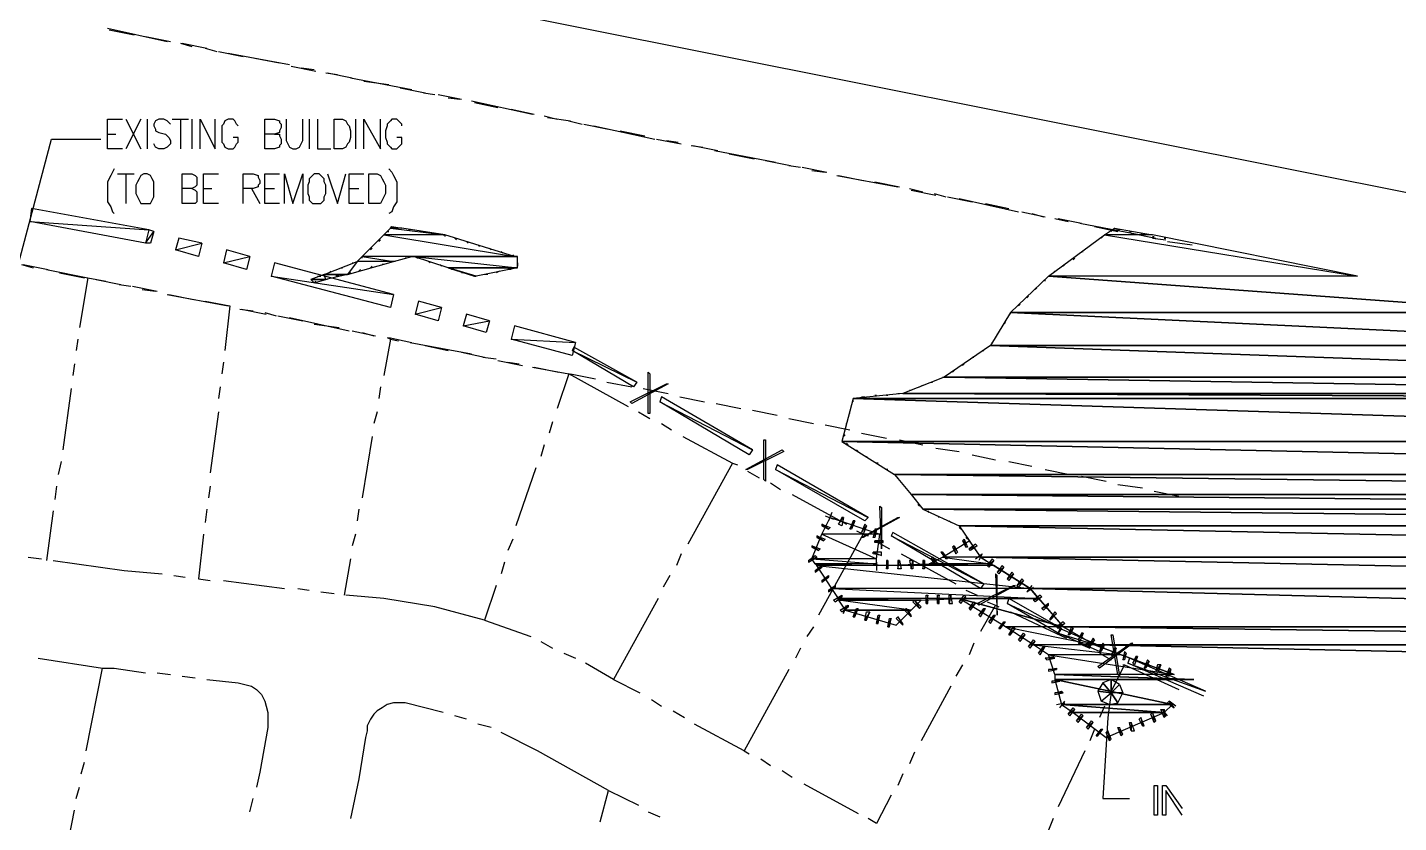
# Model space of a CAD drawing. Header units: metres. Extents: x 0 to 4950, y 0 to 3150.
# Drawn here: x 3149 to 3978, y 1905 to 2386 of the extents above; entities that cross this region are included whole.
import ezdxf

# ---------------------------------------------------------------- set-up
doc = ezdxf.new("R2010")
doc.units = ezdxf.units.M
for name, color, linetype in [('CLEARING_LIMITS', 4, 'Continuous'), ('EXISTING_DETAIL', 8, 'Continuous'), ('SANITARY_CLEAR_ZONE', 6, 'Continuous'), ('SITE_BASE', 7, 'Continuous'), ('WETLAND_EXPANSION', 1, 'Continuous'), ('WETLANDS', 5, 'Continuous')]:
    doc.layers.add(name, color=color, linetype=linetype)

msp = doc.modelspace()

# ---------------------------------------------------------------- linework, layer by layer
at = {"layer": 'CLEARING_LIMITS'}
msp.add_line((3480, 2196), (3478, 2188), dxfattribs=at)
for points in [[(3151, 2277), (3150, 2269), (3222, 2264), (3151, 2277)], [(3150, 2269), (3222, 2264), (3220, 2256), (3150, 2269)], [(3222, 2264), (3220, 2256), (3225, 2263), (3222, 2264)], [(3220, 2256), (3225, 2263), (3223, 2256), (3220, 2256)], [(3240, 2259), (3238, 2252), (3254, 2256), (3240, 2259)], [(3238, 2252), (3254, 2256), (3252, 2248), (3238, 2252)], [(3269, 2252), (3267, 2244), (3283, 2248), (3269, 2252)], [(3267, 2244), (3283, 2248), (3281, 2240), (3267, 2244)], [(3298, 2244), (3296, 2236), (3370, 2225), (3298, 2244)], [(3296, 2236), (3370, 2225), (3368, 2217), (3296, 2236)], [(3385, 2221), (3383, 2213), (3399, 2217), (3385, 2221)], [(3383, 2213), (3399, 2217), (3397, 2209), (3383, 2213)], [(3414, 2213), (3412, 2206), (3428, 2209), (3414, 2213)], [(3412, 2206), (3428, 2209), (3426, 2202), (3412, 2206)], [(3443, 2206), (3441, 2198), (3480, 2196), (3443, 2206)], [(3441, 2198), (3480, 2196), (3478, 2188), (3441, 2198)]]:
    msp.add_lwpolyline(points, dxfattribs=at)
at = {"layer": 'EXISTING_DETAIL'}
for p, q in [((3197, 2386), (3233, 2378)), ((3241, 2377), (3248, 2375)), ((3256, 2374), (3263, 2372)), ((3270, 2371), (3307, 2364)), ((3314, 2362), (3322, 2361)), ((3329, 2359), (3336, 2358)), ((3344, 2356), (3381, 2349)), ((3388, 2347), (3395, 2346)), ((3403, 2344), (3410, 2343)), ((3417, 2342), (3454, 2334)), ((3461, 2333), (3469, 2331)), ((3476, 2330), (3484, 2328)), ((3491, 2327), (3528, 2319)), ((3535, 2318), (3542, 2317)), ((3550, 2315), (3557, 2314)), ((3564, 2312), (3601, 2305)), ((3609, 2303), (3616, 2302)), ((3623, 2300), (3631, 2299)), ((3638, 2297), (3675, 2290)), ((3682, 2289), (3690, 2287)), ((3697, 2286), (3704, 2284)), ((3712, 2283), (3748, 2275)), ((3756, 2274), (3763, 2272)), ((3770, 2271), (3778, 2269)), ((3785, 2268), (3822, 2261)), ((3829, 2259), (3837, 2258)), ((3145, 2243), (3152, 2241)), ((3146, 2243), (3161, 2240)), ((3168, 2238), (3183, 2235)), ((3185, 2235), (3180, 2205)), ((3190, 2234), (3205, 2231)), ((3204, 2231), (3211, 2230)), ((3212, 2230), (3227, 2227)), ((3218, 2228), (3226, 2227)), ((3233, 2225), (3270, 2218)), ((3234, 2225), (3249, 2222)), ((3277, 2216), (3285, 2215)), ((3278, 2216), (3293, 2213)), ((3292, 2214), (3299, 2212)), ((3300, 2212), (3315, 2209)), ((3307, 2211), (3343, 2203)), ((3322, 2207), (3337, 2205)), ((3179, 2198), (3178, 2191)), ((3345, 2203), (3359, 2200)), ((3351, 2202), (3358, 2200)), ((3368, 2198), (3364, 2176)), ((3367, 2199), (3381, 2196)), ((3380, 2196), (3417, 2189)), ((3389, 2194), (3403, 2191)), ((3411, 2190), (3425, 2187)), ((3177, 2183), (3176, 2176)), ((3267, 2184), (3266, 2177)), ((3424, 2187), (3432, 2186)), ((3433, 2185), (3448, 2182)), ((3439, 2184), (3446, 2183)), ((3454, 2181), (3476, 2177)), ((3455, 2181), (3470, 2178)), ((3477, 2177), (3492, 2174)), ((3175, 2168), (3170, 2131)), ((3265, 2169), (3264, 2162)), ((3362, 2169), (3361, 2162)), ((3499, 2172), (3514, 2169)), ((3521, 2168), (3536, 2165)), ((3543, 2163), (3558, 2160)), ((3565, 2159), (3580, 2156)), ((3264, 2154), (3259, 2117)), ((3360, 2154), (3358, 2147)), ((3466, 2148), (3464, 2141)), ((3518, 2154), (3525, 2150)), ((3587, 2155), (3602, 2152)), ((3609, 2150), (3624, 2147)), ((3532, 2147), (3538, 2143)), ((3631, 2146), (3646, 2143)), ((3653, 2141), (3668, 2138)), ((3357, 2139), (3351, 2102)), ((3461, 2134), (3459, 2127)), ((3676, 2137), (3690, 2134)), ((3698, 2132), (3712, 2130)), ((3169, 2124), (3167, 2116)), ((3720, 2128), (3734, 2125)), ((3742, 2124), (3756, 2121)), ((3456, 2120), (3444, 2085)), ((3575, 2123), (3578, 2122)), ((3584, 2118), (3591, 2114)), ((3764, 2119), (3779, 2116)), ((3786, 2115), (3801, 2112)), ((3166, 2109), (3165, 2101)), ((3259, 2109), (3258, 2102)), ((3598, 2111), (3604, 2107)), ((3808, 2110), (3823, 2108)), ((3611, 2104), (3644, 2086)), ((3830, 2106), (3845, 2103)), ((3164, 2094), (3160, 2064)), ((3257, 2095), (3256, 2087)), ((3349, 2095), (3348, 2088)), ((3347, 2080), (3345, 2073)), ((3442, 2077), (3439, 2070)), ((3654, 2080), (3657, 2079)), ((3663, 2075), (3670, 2071)), ((3149, 2066), (3157, 2065)), ((3344, 2065), (3340, 2043)), ((3544, 2068), (3541, 2061)), ((3677, 2068), (3710, 2050)), ((3437, 2063), (3435, 2056)), ((3237, 2055), (3244, 2054)), ((3267, 2052), (3304, 2047)), ((3537, 2055), (3533, 2048)), ((3312, 2047), (3319, 2046)), ((3326, 2045), (3334, 2044)), ((3716, 2046), (3723, 2043)), ((3734, 2037), (3736, 2036)), ((3743, 2033), (3777, 2017)), ((3624, 2024), (3620, 2018)), ((3459, 2015), (3466, 2011)), ((3473, 2008), (3480, 2005)), ((3616, 2011), (3613, 2005)), ((3721, 2014), (3718, 2007)), ((3784, 2014), (3791, 2011)), ((3797, 2008), (3804, 2004)), ((3184, 1949), (3194, 1999)), ((3714, 2001), (3710, 1994)), ((3812, 2001), (3845, 1986)), ((3227, 1996), (3235, 1995)), ((3242, 1994), (3250, 1993)), ((3503, 1992), (3519, 1984)), ((3707, 1988), (3689, 1955)), ((3526, 1980), (3532, 1976)), ((3800, 1976), (3797, 1969)), ((3414, 1968), (3407, 1970)), ((3539, 1973), (3546, 1969)), ((3429, 1963), (3421, 1965)), ((3794, 1962), (3791, 1955)), ((3582, 1949), (3585, 1947)), ((3788, 1949), (3772, 1915)), ((3181, 1935), (3183, 1942)), ((3592, 1944), (3598, 1940)), ((3685, 1948), (3682, 1941)), ((3605, 1937), (3611, 1933)), ((3678, 1935), (3675, 1928)), ((3178, 1920), (3180, 1927)), ((3618, 1929), (3651, 1911)), ((3283, 1912), (3285, 1920)), ((3167, 1863), (3177, 1913)), ((3524, 1912), (3531, 1909)), ((3769, 1908), (3766, 1901))]:
    msp.add_line(p, q, dxfattribs=at)
for points in [[(3160, 2240), (3185, 2235), (3196, 2233)], [(3256, 2221), (3271, 2218), (3268, 2191)], [(3366, 2199), (3368, 2198), (3373, 2197)], [(3512, 2157), (3476, 2177), (3469, 2156)], [(3545, 2139), (3575, 2123), (3548, 2074)], [(3650, 2082), (3654, 2080), (3627, 2031)], [(3255, 2080), (3252, 2053), (3259, 2052)], [(3164, 2064), (3207, 2058), (3230, 2056)], [(3432, 2049), (3425, 2028), (3453, 2018)], [(3425, 2028), (3395, 2036), (3364, 2041), (3341, 2043)], [(3530, 2041), (3503, 1992), (3486, 2002)], [(3729, 2039), (3734, 2037), (3725, 2021)], [(3155, 2005), (3194, 1999), (3201, 1999), (3220, 1996)], [(3811, 2001), (3812, 2001), (3803, 1983)], [(3257, 1992), (3276, 1990), (3280, 1989), (3284, 1988), (3287, 1986), (3290, 1983), (3292, 1979), (3293, 1976), (3294, 1972), (3294, 1968), (3294, 1963), (3289, 1936), (3287, 1927)], [(3609, 1998), (3582, 1949), (3552, 1965)], [(3400, 1972), (3377, 1978), (3374, 1978), (3370, 1978), (3366, 1977), (3363, 1975), (3360, 1973), (3358, 1971), (3356, 1968), (3354, 1964), (3354, 1961), (3353, 1957), (3349, 1932), (3344, 1908)], [(3500, 1925), (3457, 1949), (3435, 1960)], [(3495, 1906), (3500, 1925), (3518, 1916)], [(3671, 1922), (3662, 1905), (3657, 1908)]]:
    msp.add_lwpolyline(points, dxfattribs=at)
at = {"layer": 'SANITARY_CLEAR_ZONE'}
for points in [[(3479, 2193), (3478, 2191), (3517, 2172), (3479, 2193)], [(3478, 2191), (3517, 2172), (3515, 2169), (3478, 2191)], [(3525, 2153), (3524, 2153), (3524, 2178), (3525, 2177), (3525, 2153)], [(3513, 2160), (3535, 2171), (3536, 2171), (3514, 2159), (3513, 2160)], [(3532, 2163), (3531, 2160), (3587, 2131), (3532, 2163)], [(3531, 2160), (3587, 2131), (3585, 2128), (3531, 2160)], [(3595, 2112), (3594, 2113), (3594, 2137), (3595, 2137), (3595, 2112)], [(3583, 2119), (3605, 2131), (3606, 2130), (3584, 2119), (3583, 2119)], [(3602, 2122), (3601, 2119), (3657, 2090), (3602, 2122)], [(3601, 2119), (3657, 2090), (3655, 2088), (3601, 2119)], [(3653, 2078), (3675, 2090), (3676, 2090), (3654, 2078), (3653, 2078)], [(3665, 2071), (3665, 2072), (3664, 2097), (3665, 2096), (3665, 2071)], [(3672, 2081), (3671, 2079), (3727, 2050), (3672, 2081)], [(3671, 2079), (3727, 2050), (3725, 2047), (3671, 2079)], [(3723, 2038), (3745, 2049), (3746, 2049), (3724, 2037), (3723, 2038)], [(3735, 2031), (3735, 2055), (3734, 2056), (3735, 2031)], [(3742, 2041), (3741, 2038), (3774, 2023), (3742, 2041)], [(3741, 2038), (3774, 2023), (3772, 2020), (3741, 2038)], [(3773, 2023), (3772, 2020), (3798, 2012), (3773, 2023)], [(3772, 2020), (3798, 2012), (3797, 2009), (3772, 2020)], [(3809, 1994), (3808, 1995), (3804, 2019), (3805, 2019), (3809, 1994)], [(3796, 2000), (3816, 2014), (3817, 2014), (3797, 1999), (3796, 2000)], [(3815, 2005), (3814, 2002), (3861, 1985), (3815, 2005)], [(3860, 1982), (3814, 2002), (3861, 1985)]]:
    msp.add_lwpolyline(points, dxfattribs=at)
at = {"layer": 'SITE_BASE'}
for p, q in [((652, 2952), (4642, 2155)), ((3198, 2385), (3213, 2382)), ((3220, 2381), (3235, 2378)), ((3242, 2377), (3257, 2374)), ((3264, 2372), (3279, 2369)), ((3286, 2368), (3301, 2365)), ((3308, 2363), (3323, 2360)), ((3330, 2359), (3345, 2356)), ((3352, 2354), (3367, 2352)), ((3374, 2350), (3389, 2347)), ((3397, 2346), (3411, 2343)), ((3419, 2341), (3433, 2338)), ((3208, 2331), (3217, 2313)), ((3217, 2331), (3208, 2313)), ((3221, 2331), (3221, 2313)), ((3236, 2331), (3246, 2331)), ((3241, 2331), (3241, 2313)), ((3248, 2331), (3248, 2313)), ((3319, 2331), (3319, 2313)), ((3347, 2331), (3347, 2313)), ((3441, 2337), (3455, 2334)), ((3463, 2332), (3477, 2330)), ((3485, 2328), (3500, 2325)), ((3507, 2324), (3522, 2321)), ((3197, 2322), (3202, 2322)), ((3529, 2319), (3544, 2316)), ((3551, 2315), (3566, 2312)), ((3573, 2310), (3588, 2307)), ((3595, 2306), (3610, 2303)), ((3203, 2298), (3213, 2298)), ((3208, 2298), (3208, 2280)), ((3617, 2302), (3632, 2299)), ((3255, 2289), (3260, 2289)), ((3284, 2289), (3289, 2280)), ((3292, 2289), (3298, 2289)), ((3343, 2289), (3349, 2289)), ((3639, 2297), (3654, 2294)), ((3661, 2293), (3676, 2290)), ((3683, 2288), (3698, 2285)), ((3705, 2284), (3720, 2281)), ((3728, 2280), (3742, 2277)), ((3750, 2275), (3764, 2272)), ((3372, 2265), (3373, 2265)), ((3772, 2271), (3786, 2268)), ((3794, 2266), (3808, 2263)), ((3361, 2257), (3362, 2258)), ((3366, 2263), (3367, 2263)), ((3379, 2264), (3380, 2264)), ((3386, 2263), (3387, 2263)), ((3393, 2262), (3394, 2262)), ((3407, 2259), (3408, 2258)), ((3414, 2257), (3415, 2256)), ((3792, 2255), (3793, 2256)), ((3798, 2259), (3799, 2260)), ((3815, 2263), (3816, 2263)), ((3816, 2262), (3831, 2259)), ((3822, 2262), (3823, 2262)), ((3829, 2260), (3830, 2260)), ((3836, 2259), (3837, 2259)), ((3838, 2257), (3853, 2255)), ((3351, 2247), (3351, 2248)), ((3356, 2252), (3357, 2253)), ((3421, 2255), (3422, 2254)), ((3428, 2253), (3429, 2252)), ((3435, 2251), (3436, 2250)), ((3442, 2249), (3443, 2248)), ((3786, 2251), (3787, 2251)), ((3338, 2241), (3339, 2241)), ((3345, 2244), (3346, 2244)), ((3350, 2240), (3349, 2239)), ((3357, 2242), (3356, 2241)), ((3364, 2243), (3363, 2243)), ((3371, 2245), (3370, 2245)), ((3378, 2247), (3377, 2247)), ((3385, 2247), (3384, 2247)), ((3392, 2244), (3391, 2245)), ((3399, 2242), (3398, 2243)), ((3406, 2240), (3405, 2240)), ((3441, 2240), (3439, 2240)), ((3445, 2244), (3445, 2242)), ((3775, 2242), (3776, 2243)), ((3781, 2246), (3782, 2247)), ((3324, 2236), (3326, 2236)), ((3330, 2234), (3328, 2234)), ((3331, 2238), (3332, 2239)), ((3337, 2236), (3335, 2236)), ((3344, 2238), (3342, 2237)), ((3413, 2238), (3411, 2238)), ((3419, 2236), (3418, 2236)), ((3427, 2237), (3425, 2237)), ((3434, 2239), (3432, 2238)), ((3764, 2233), (3764, 2234)), ((3769, 2238), (3770, 2239)), ((3753, 2223), (3754, 2224)), ((3758, 2228), (3759, 2229)), ((3748, 2218), (3749, 2219)), ((3739, 2207), (3740, 2208)), ((3743, 2213), (3743, 2214)), ((3735, 2201), (3736, 2202)), ((3726, 2191), (3727, 2191)), ((3732, 2195), (3732, 2196)), ((3714, 2182), (3715, 2183)), ((3720, 2187), (3721, 2187)), ((3702, 2175), (3703, 2175)), ((3708, 2178), (3709, 2179)), ((3675, 2165), (3676, 2165)), ((3682, 2167), (3683, 2167)), ((3688, 2169), (3690, 2170)), ((3695, 2172), (3696, 2172)), ((3648, 2160), (3648, 2161)), ((3653, 2163), (3655, 2163)), ((3661, 2164), (3662, 2164)), ((3668, 2164), (3669, 2164)), ((3646, 2153), (3646, 2154)), ((3642, 2139), (3643, 2140)), ((3644, 2146), (3644, 2147)), ((3645, 2134), (3644, 2135)), ((3651, 2130), (3650, 2131)), ((3657, 2126), (3656, 2127)), ((3663, 2123), (3662, 2123)), ((3669, 2119), (3668, 2119)), ((3675, 2114), (3674, 2115)), ((3679, 2109), (3678, 2110)), ((3684, 2103), (3683, 2104)), ((3688, 2097), (3687, 2098)), ((3694, 2093), (3693, 2094)), ((3700, 2090), (3699, 2091)), ((3707, 2087), (3706, 2088)), ((3713, 2083), (3712, 2084)), ((3717, 2077), (3716, 2078)), ((3721, 2072), (3720, 2073)), ((3725, 2066), (3724, 2067)), ((3731, 2062), (3730, 2063)), ((3737, 2058), (3736, 2059)), ((3743, 2054), (3742, 2055)), ((3749, 2050), (3748, 2051)), ((3760, 2041), (3759, 2041)), ((3765, 2035), (3764, 2036)), ((3769, 2030), (3769, 2031)), ((3774, 2024), (3773, 2025)), ((3780, 2021), (3779, 2021)), ((3787, 2017), (3786, 2018)), ((3793, 2014), (3792, 2014)), ((3800, 2011), (3798, 2011)), ((3806, 2008), (3805, 2009)), ((3813, 2006), (3812, 2006)), ((3820, 2003), (3819, 2004)), ((3827, 2001), (3825, 2001)), ((3833, 1998), (3832, 1999)), ((3840, 1996), (3839, 1996))]:
    msp.add_line(p, q, dxfattribs=at)
for points in [[(3206, 2313), (3197, 2313), (3197, 2331), (3206, 2331)], [(3235, 2328), (3233, 2330), (3231, 2331), (3228, 2331), (3226, 2330), (3225, 2328), (3225, 2327), (3226, 2325), (3226, 2324), (3228, 2323), (3232, 2322), (3233, 2321), (3234, 2320), (3235, 2318), (3235, 2316), (3233, 2314), (3231, 2313), (3228, 2313), (3226, 2314), (3225, 2316)], [(3253, 2313), (3253, 2331), (3262, 2313), (3262, 2331)], [(3276, 2327), (3275, 2328), (3274, 2330), (3273, 2331), (3270, 2331), (3268, 2330), (3267, 2328), (3266, 2327), (3266, 2324), (3266, 2320), (3266, 2317), (3267, 2316), (3268, 2314), (3270, 2313), (3273, 2313), (3274, 2314), (3275, 2316), (3276, 2317), (3276, 2320), (3273, 2320)], [(3298, 2322), (3301, 2322), (3301, 2321), (3302, 2319), (3302, 2316), (3301, 2315), (3301, 2314), (3298, 2313), (3292, 2313), (3292, 2331), (3298, 2331), (3301, 2330), (3301, 2329), (3302, 2328), (3302, 2326), (3301, 2324), (3301, 2323), (3298, 2322), (3292, 2322)], [(3305, 2331), (3305, 2318), (3306, 2316), (3307, 2314), (3309, 2313), (3311, 2313), (3313, 2314), (3314, 2316), (3315, 2318), (3315, 2331)], [(3324, 2331), (3324, 2313), (3332, 2313)], [(3334, 2313), (3334, 2331), (3339, 2331), (3341, 2330), (3342, 2328), (3343, 2327), (3344, 2324), (3344, 2320), (3343, 2317), (3342, 2316), (3341, 2314), (3339, 2313), (3334, 2313)], [(3352, 2313), (3352, 2331), (3362, 2313), (3362, 2331)], [(3375, 2327), (3375, 2328), (3373, 2330), (3372, 2331), (3369, 2331), (3368, 2330), (3366, 2328), (3366, 2327), (3365, 2324), (3365, 2320), (3366, 2317), (3366, 2316), (3368, 2314), (3369, 2313), (3372, 2313), (3373, 2314), (3375, 2316), (3375, 2317), (3375, 2320), (3372, 2320)], [(3134, 2209), (3135, 2213), (3163, 2319), (3193, 2319)], [(3201, 2301), (3200, 2299), (3199, 2297), (3197, 2293), (3197, 2289), (3197, 2286), (3197, 2281), (3199, 2278), (3200, 2275), (3201, 2274)], [(3219, 2298), (3217, 2297), (3216, 2295), (3215, 2293), (3214, 2291), (3214, 2286), (3215, 2284), (3216, 2282), (3217, 2280), (3219, 2280), (3221, 2280), (3223, 2280), (3224, 2282), (3225, 2284), (3225, 2286), (3225, 2291), (3225, 2293), (3224, 2295), (3223, 2297), (3221, 2298), (3219, 2298)], [(3248, 2289), (3250, 2288), (3251, 2287), (3251, 2286), (3251, 2283), (3251, 2281), (3250, 2280), (3248, 2280), (3242, 2280), (3242, 2298), (3248, 2298), (3250, 2297), (3251, 2296), (3251, 2294), (3251, 2292), (3251, 2291), (3250, 2290), (3248, 2289), (3242, 2289)], [(3264, 2280), (3255, 2280), (3255, 2298), (3264, 2298)], [(3279, 2280), (3279, 2298), (3285, 2298), (3288, 2297), (3288, 2296), (3289, 2294), (3289, 2292), (3288, 2291), (3288, 2290), (3285, 2289), (3279, 2289)], [(3301, 2280), (3292, 2280), (3292, 2298), (3301, 2298)], [(3304, 2280), (3304, 2298), (3309, 2280), (3315, 2298), (3315, 2280)], [(3322, 2298), (3321, 2297), (3319, 2295), (3319, 2293), (3318, 2291), (3318, 2286), (3319, 2284), (3319, 2282), (3321, 2280), (3322, 2280), (3325, 2280), (3326, 2280), (3328, 2282), (3328, 2284), (3329, 2286), (3329, 2291), (3328, 2293), (3328, 2295), (3326, 2297), (3325, 2298), (3322, 2298)], [(3330, 2298), (3336, 2280), (3341, 2298)], [(3352, 2280), (3343, 2280), (3343, 2298), (3352, 2298)], [(3355, 2280), (3355, 2298), (3360, 2298), (3362, 2297), (3363, 2295), (3364, 2293), (3365, 2291), (3365, 2286), (3364, 2284), (3363, 2282), (3362, 2280), (3360, 2280), (3355, 2280)], [(3367, 2301), (3369, 2299), (3370, 2297), (3372, 2293), (3372, 2289), (3372, 2286), (3372, 2281), (3370, 2278), (3369, 2275), (3367, 2274)], [(3804, 2263), (3806, 2265), (3809, 2264)], [(3400, 2261), (3401, 2261), (3401, 2260)], [(3323, 2233), (3322, 2232), (3321, 2233)], [(3755, 2046), (3755, 2047), (3754, 2047)], [(3804, 1992), (3799, 1990), (3804, 1984), (3804, 1992), (3804, 1984), (3799, 1990), (3796, 1985), (3804, 1984), (3796, 1985), (3798, 1979), (3804, 1984), (3803, 1977), (3798, 1979), (3804, 1984), (3803, 1977), (3808, 1978), (3804, 1984), (3808, 1978), (3811, 1984), (3804, 1984), (3809, 1989), (3811, 1984), (3804, 1984), (3809, 1989), (3804, 1992)], [(3803, 1977), (3802, 1969), (3799, 1920), (3815, 1920)], [(3830, 1910), (3830, 1928), (3832, 1928), (3832, 1910), (3830, 1910)], [(3847, 1910), (3837, 1925), (3837, 1910), (3835, 1910), (3835, 1928), (3837, 1928), (3847, 1914)]]:
    msp.add_lwpolyline(points, dxfattribs=at)
at = {"layer": 'WETLAND_EXPANSION'}
for p, q in [((3631, 2091), (3636, 2089)), ((3635, 2093), (3633, 2088)), ((3664, 2061), (3659, 2062)), ((3662, 2063), (3662, 2058)), ((3642, 2032), (3644, 2037)), ((3771, 1977), (3776, 1978)), ((3773, 1975), (3776, 1979)), ((3838, 1970), (3835, 1974))]:
    msp.add_line(p, q, dxfattribs=at)
for points in [[(3634, 2090), (3664, 2080), (3629, 2080), (3634, 2090)], [(3641, 2090), (3639, 2086), (3642, 2090), (3641, 2090)], [(3639, 2086), (3642, 2090), (3641, 2085), (3639, 2086)], [(3629, 2085), (3633, 2083), (3629, 2086), (3629, 2085)], [(3633, 2083), (3629, 2086), (3634, 2084), (3633, 2083)], [(3648, 2088), (3646, 2083), (3649, 2088), (3648, 2088)], [(3646, 2083), (3649, 2088), (3647, 2083), (3646, 2083)], [(3655, 2086), (3653, 2081), (3656, 2085), (3655, 2086)], [(3653, 2081), (3656, 2085), (3654, 2080), (3653, 2081)], [(3661, 2083), (3660, 2078), (3662, 2083), (3661, 2083)], [(3660, 2078), (3662, 2083), (3661, 2078), (3660, 2078)], [(3629, 2080), (3662, 2065), (3623, 2065), (3629, 2080)], [(3626, 2078), (3630, 2076), (3626, 2079), (3626, 2078)], [(3630, 2076), (3626, 2079), (3631, 2077), (3630, 2076)], [(3664, 2080), (3629, 2080), (3662, 2065), (3664, 2080)], [(3666, 2076), (3661, 2076), (3666, 2075), (3666, 2076)], [(3661, 2076), (3666, 2075), (3661, 2075), (3661, 2076)], [(3718, 2076), (3725, 2066), (3702, 2066), (3718, 2076)], [(3714, 2076), (3716, 2072), (3715, 2077), (3714, 2076)], [(3716, 2072), (3715, 2077), (3717, 2072), (3716, 2072)], [(3722, 2074), (3718, 2071), (3723, 2073), (3722, 2074)], [(3626, 2066), (3621, 2064), (3625, 2067), (3626, 2066)], [(3621, 2063), (3626, 2066), (3621, 2064), (3621, 2063)], [(3623, 2072), (3627, 2070), (3623, 2073), (3623, 2072)], [(3627, 2070), (3623, 2073), (3628, 2071), (3627, 2070)], [(3662, 2065), (3623, 2065), (3662, 2062), (3662, 2065)], [(3623, 2065), (3662, 2062), (3625, 2062), (3623, 2065)], [(3665, 2069), (3660, 2069), (3665, 2067), (3665, 2069)], [(3660, 2069), (3665, 2067), (3660, 2068), (3660, 2069)], [(3702, 2066), (3731, 2062), (3694, 2062), (3702, 2066)], [(3695, 2065), (3698, 2061), (3696, 2066), (3695, 2065)], [(3698, 2061), (3696, 2066), (3699, 2062), (3698, 2061)], [(3701, 2069), (3704, 2065), (3702, 2069), (3701, 2069)], [(3704, 2065), (3702, 2069), (3705, 2065), (3704, 2065)], [(3725, 2066), (3702, 2066), (3731, 2062), (3725, 2066)], [(3708, 2072), (3710, 2068), (3709, 2073), (3708, 2072)], [(3710, 2068), (3709, 2073), (3711, 2069), (3710, 2068)], [(3718, 2071), (3723, 2073), (3719, 2070), (3718, 2071)], [(3722, 2065), (3726, 2068), (3724, 2064)], [(3732, 2065), (3729, 2061), (3733, 2064), (3732, 2065)], [(3662, 2062), (3625, 2062), (3662, 2061), (3662, 2062)], [(3625, 2062), (3662, 2061), (3626, 2061), (3625, 2062)], [(3629, 2060), (3625, 2058), (3629, 2061), (3629, 2060)], [(3625, 2057), (3629, 2060), (3625, 2058), (3625, 2057)], [(3733, 2061), (3626, 2061), (3755, 2047), (3733, 2061)], [(3626, 2061), (3755, 2047), (3635, 2047), (3626, 2061)], [(3694, 2062), (3733, 2061), (3662, 2061), (3694, 2062)], [(3668, 2064), (3668, 2059), (3669, 2064), (3668, 2064)], [(3668, 2059), (3669, 2064), (3669, 2059), (3668, 2059)], [(3675, 2064), (3675, 2059), (3676, 2064), (3675, 2064)], [(3675, 2059), (3676, 2064), (3677, 2059), (3675, 2059)], [(3682, 2064), (3683, 2059), (3684, 2064), (3682, 2064)], [(3683, 2059), (3684, 2064), (3684, 2059), (3683, 2059)], [(3690, 2064), (3690, 2059), (3691, 2064), (3690, 2064)], [(3690, 2059), (3691, 2064), (3691, 2059), (3690, 2059)], [(3731, 2062), (3694, 2062), (3733, 2061), (3731, 2062)], [(3729, 2061), (3733, 2064), (3730, 2060), (3729, 2061)], [(3738, 2061), (3735, 2057), (3739, 2060), (3738, 2061)], [(3735, 2057), (3739, 2060), (3736, 2056), (3735, 2057)], [(3744, 2057), (3741, 2053), (3745, 2056), (3744, 2057)], [(3633, 2054), (3629, 2052), (3633, 2055), (3633, 2054)], [(3629, 2051), (3633, 2054), (3629, 2052), (3629, 2051)], [(3637, 2048), (3633, 2046), (3637, 2049), (3637, 2048)], [(3741, 2053), (3745, 2056), (3742, 2052), (3741, 2053)], [(3750, 2053), (3747, 2049), (3751, 2052), (3750, 2053)], [(3747, 2049), (3751, 2052), (3748, 2048), (3747, 2049)], [(3756, 2049), (3753, 2045), (3757, 2048)], [(3633, 2045), (3637, 2048), (3633, 2046), (3633, 2045)], [(3755, 2047), (3635, 2047), (3760, 2041), (3755, 2047)], [(3635, 2047), (3760, 2041), (3639, 2041), (3635, 2047)], [(3641, 2042), (3636, 2040), (3641, 2043), (3641, 2042)], [(3637, 2039), (3641, 2042), (3636, 2040), (3637, 2039)], [(3712, 2041), (3639, 2041), (3689, 2040), (3712, 2041), (3760, 2041), (3775, 2024), (3712, 2041), (3775, 2024), (3740, 2024), (3712, 2041)], [(3639, 2041), (3689, 2040), (3639, 2040), (3639, 2041)], [(3693, 2038), (3693, 2043), (3692, 2038), (3693, 2038)], [(3693, 2043), (3692, 2038), (3692, 2043), (3693, 2043)], [(3700, 2038), (3700, 2043), (3699, 2038), (3700, 2038)], [(3700, 2043), (3699, 2038), (3699, 2043), (3700, 2043)], [(3708, 2038), (3707, 2043), (3706, 2038), (3708, 2038)], [(3707, 2043), (3706, 2038), (3706, 2043), (3707, 2043)], [(3716, 2042), (3712, 2039), (3715, 2043), (3716, 2042)], [(3713, 2038), (3716, 2042), (3712, 2039), (3713, 2038)], [(3761, 2043), (3757, 2040), (3762, 2042), (3761, 2043)], [(3757, 2040), (3762, 2042), (3758, 2039), (3757, 2040)], [(3639, 2040), (3643, 2034), (3683, 2034), (3639, 2040), (3689, 2040), (3683, 2034), (3643, 2034), (3674, 2025), (3683, 2034), (3639, 2040)], [(3645, 2036), (3640, 2034), (3645, 2037), (3645, 2036)], [(3641, 2033), (3645, 2036), (3640, 2034), (3641, 2033)], [(3649, 2030), (3651, 2035), (3648, 2030), (3649, 2030)], [(3651, 2035), (3648, 2030), (3650, 2035), (3651, 2035)], [(3656, 2028), (3658, 2033), (3655, 2028), (3656, 2028)], [(3658, 2033), (3655, 2028), (3656, 2033), (3658, 2033)], [(3680, 2035), (3683, 2030), (3679, 2034), (3680, 2035)], [(3683, 2031), (3680, 2035), (3683, 2030), (3683, 2031)], [(3685, 2040), (3688, 2035), (3684, 2039), (3685, 2040)], [(3689, 2036), (3685, 2040), (3688, 2035), (3689, 2036)], [(3722, 2038), (3718, 2035), (3721, 2039), (3722, 2038)], [(3719, 2034), (3722, 2038), (3718, 2035), (3719, 2034)], [(3725, 2030), (3728, 2035), (3724, 2031), (3725, 2030)], [(3728, 2035), (3724, 2031), (3727, 2035), (3728, 2035)], [(3766, 2038), (3762, 2035), (3766, 2037), (3766, 2038)], [(3762, 2035), (3766, 2037), (3763, 2034), (3762, 2035)], [(3770, 2033), (3767, 2029), (3771, 2032), (3770, 2033)], [(3767, 2029), (3771, 2032), (3767, 2028), (3767, 2029)], [(3663, 2026), (3664, 2031), (3662, 2026), (3663, 2026)], [(3664, 2031), (3662, 2026), (3663, 2031), (3664, 2031)], [(3670, 2024), (3671, 2029), (3669, 2024), (3670, 2024)], [(3671, 2029), (3669, 2024), (3670, 2029), (3671, 2029)], [(3675, 2030), (3678, 2025), (3674, 2029), (3675, 2030)], [(3678, 2026), (3675, 2030), (3678, 2025), (3678, 2026)], [(3731, 2026), (3734, 2031), (3730, 2027), (3731, 2026)], [(3734, 2031), (3730, 2027), (3733, 2031), (3734, 2031)], [(3737, 2023), (3740, 2027), (3736, 2023), (3737, 2023)], [(3740, 2027), (3736, 2023), (3739, 2027), (3740, 2027)], [(3775, 2024), (3740, 2024), (3794, 2013), (3775, 2024)], [(3740, 2024), (3794, 2013), (3757, 2013), (3740, 2024)], [(3746, 2023), (3742, 2019), (3745, 2024), (3746, 2023)], [(3775, 2027), (3771, 2024), (3776, 2026), (3775, 2027)], [(3771, 2024), (3776, 2026), (3772, 2023), (3771, 2024)], [(3780, 2024), (3778, 2019), (3781, 2023), (3780, 2024)], [(3743, 2019), (3746, 2023), (3742, 2019), (3743, 2019)], [(3752, 2019), (3748, 2016), (3751, 2020), (3752, 2019)], [(3749, 2015), (3752, 2019), (3748, 2016), (3749, 2015)], [(3758, 2015), (3754, 2012), (3757, 2016), (3758, 2015)], [(3778, 2019), (3781, 2023), (3779, 2019), (3778, 2019)], [(3786, 2020), (3784, 2016), (3787, 2020), (3786, 2020)], [(3784, 2016), (3787, 2020), (3785, 2015), (3784, 2016)], [(3793, 2017), (3790, 2012), (3794, 2016), (3793, 2017)], [(3790, 2012), (3794, 2016), (3791, 2012), (3790, 2012)], [(3755, 2011), (3758, 2015), (3754, 2012), (3755, 2011)], [(3794, 2013), (3757, 2013), (3810, 2007), (3794, 2013)], [(3757, 2013), (3810, 2007), (3766, 2007), (3757, 2013)], [(3761, 2007), (3764, 2012), (3760, 2008), (3761, 2007)], [(3764, 2012), (3760, 2008), (3763, 2012), (3764, 2012)], [(3810, 2007), (3766, 2007), (3842, 1995), (3810, 2007)], [(3766, 2007), (3842, 1995), (3770, 1995), (3766, 2007)], [(3799, 2014), (3797, 2009), (3800, 2013), (3799, 2014)], [(3797, 2009), (3800, 2013), (3798, 2009), (3797, 2009)], [(3806, 2011), (3804, 2007), (3807, 2011), (3806, 2011)], [(3804, 2007), (3807, 2011), (3805, 2006), (3804, 2007)], [(3812, 2009), (3811, 2004), (3813, 2008), (3812, 2009)], [(3811, 2004), (3813, 2008), (3812, 2004), (3811, 2004)], [(3770, 2005), (3764, 2005), (3769, 2006), (3770, 2005)], [(3765, 2004), (3770, 2005), (3764, 2005), (3765, 2004)], [(3771, 1998), (3766, 1998), (3771, 1999), (3771, 1998)], [(3819, 2006), (3817, 2002), (3820, 2006), (3819, 2006)], [(3817, 2002), (3820, 2006), (3818, 2001), (3817, 2002)], [(3826, 2004), (3824, 1999), (3827, 2003), (3826, 2004)], [(3824, 1999), (3827, 2003), (3825, 1999), (3824, 1999)], [(3832, 2001), (3831, 1997), (3834, 2001), (3832, 2001)], [(3831, 1997), (3834, 2001), (3832, 1996), (3831, 1997)], [(3839, 1999), (3837, 1994), (3840, 1998), (3839, 1999)], [(3766, 1997), (3771, 1998), (3766, 1998), (3766, 1997)], [(3773, 1991), (3768, 1991), (3773, 1992), (3773, 1991)], [(3768, 1990), (3773, 1991), (3768, 1991), (3768, 1990)], [(3842, 1995), (3770, 1995), (3854, 1992), (3770, 1995), (3770, 1992), (3854, 1992), (3770, 1992), (3841, 1977), (3770, 1992), (3774, 1977), (3841, 1977), (3774, 1977), (3781, 1972), (3836, 1972), (3774, 1977), (3836, 1972), (3781, 1972), (3801, 1957), (3836, 1972), (3841, 1977)], [(3837, 1994), (3840, 1998), (3839, 1994), (3837, 1994)], [(3775, 1984), (3770, 1984), (3774, 1985), (3775, 1984)], [(3770, 1983), (3775, 1984), (3770, 1984), (3770, 1983)], [(3782, 1974), (3778, 1971), (3781, 1975), (3782, 1974)], [(3779, 1970), (3782, 1974), (3778, 1971), (3779, 1970)], [(3836, 1974), (3836, 1969), (3834, 1974), (3836, 1974)], [(3837, 1970), (3836, 1974), (3836, 1969), (3837, 1970)], [(3843, 1976), (3839, 1979), (3842, 1975), (3839, 1979), (3838, 1978), (3842, 1975)], [(3787, 1970), (3783, 1967), (3786, 1971), (3787, 1970)], [(3784, 1966), (3787, 1970), (3783, 1967), (3784, 1966)], [(3793, 1966), (3789, 1963), (3792, 1967), (3793, 1966)], [(3790, 1962), (3793, 1966), (3789, 1963), (3790, 1962)], [(3816, 1966), (3816, 1961), (3815, 1966), (3816, 1966)], [(3818, 1961), (3816, 1966), (3816, 1961), (3818, 1961)], [(3822, 1969), (3823, 1964), (3821, 1968), (3822, 1969)], [(3824, 1964), (3822, 1969), (3823, 1964), (3824, 1964)], [(3829, 1972), (3830, 1966), (3828, 1971), (3829, 1972)], [(3831, 1967), (3829, 1972), (3830, 1966), (3831, 1967)], [(3796, 1958), (3799, 1962), (3795, 1958), (3796, 1958)], [(3799, 1962), (3795, 1958), (3798, 1962), (3799, 1962)], [(3802, 1961), (3803, 1955), (3801, 1960), (3802, 1961)], [(3804, 1956), (3802, 1961), (3803, 1955), (3804, 1956)], [(3809, 1963), (3810, 1958), (3808, 1963), (3809, 1963)], [(3811, 1959), (3809, 1963), (3810, 1958), (3811, 1959)]]:
    msp.add_lwpolyline(points, dxfattribs=at)
at = {"layer": 'WETLANDS'}
for points in [[(3368, 2265), (3401, 2261), (3364, 2261), (3368, 2265)], [(3369, 2266), (3375, 2265), (3368, 2265), (3369, 2266)], [(3375, 2265), (3368, 2265), (3401, 2261), (3375, 2265)], [(3806, 2265), (3829, 2261), (3800, 2261), (3806, 2265)], [(3364, 2261), (3443, 2248), (3351, 2248), (3364, 2261)], [(3401, 2261), (3364, 2261), (3443, 2248), (3401, 2261)], [(3800, 2261), (3953, 2236), (3766, 2236), (3800, 2261)], [(3829, 2261), (3800, 2261), (3953, 2236), (3829, 2261)], [(3351, 2248), (3370, 2245), (3348, 2245), (3351, 2248)], [(3381, 2248), (3445, 2248), (3382, 2248), (3381, 2248), (3351, 2248), (3370, 2245), (3381, 2248)], [(3443, 2248), (3381, 2248), (3445, 2248), (3443, 2248)], [(3445, 2248), (3382, 2248), (3445, 2241), (3445, 2248)], [(3382, 2248), (3445, 2241), (3403, 2241), (3382, 2248)], [(3348, 2245), (3342, 2237), (3328, 2237), (3348, 2245)], [(3370, 2245), (3348, 2245), (3342, 2237), (3370, 2245)], [(3419, 2236), (3420, 2236), (3419, 2236), (3420, 2236), (3403, 2241), (3445, 2241), (3420, 2236), (3403, 2241), (3419, 2236)], [(3328, 2237), (3320, 2234), (3329, 2234), (3328, 2237), (3342, 2237), (3329, 2234), (3320, 2234), (3322, 2232), (3329, 2234), (3328, 2237)], [(3953, 2236), (3766, 2236), (4065, 2214), (3766, 2236), (3743, 2214), (4065, 2214), (3743, 2214), (4164, 2194), (3743, 2214), (3731, 2194), (4164, 2194), (3731, 2194), (4263, 2175), (3731, 2194), (3703, 2175), (4263, 2175), (3703, 2175), (4311, 2165), (3703, 2175), (3678, 2165), (4311, 2165), (3678, 2165), (4327, 2162), (3678, 2165), (3648, 2162), (4327, 2162), (3648, 2162), (4459, 2136), (3648, 2162), (3641, 2136), (4459, 2136), (3641, 2136), (4560, 2116), (3641, 2136), (3673, 2116), (4560, 2116), (3673, 2116), (4623, 2104), (3673, 2116), (3683, 2104), (4623, 2104), (3683, 2104), (4623, 2095), (3683, 2104), (3690, 2095), (4623, 2095), (3690, 2095), (4623, 2085), (3690, 2095), (3712, 2085), (4623, 2085), (3712, 2085), (4623, 2066), (3712, 2085), (3725, 2066), (4623, 2066), (3725, 2066), (4622, 2047), (3725, 2066), (3755, 2047), (4622, 2047), (3755, 2047), (4622, 2024), (3755, 2047), (3775, 2024), (4622, 2024), (3775, 2024), (4622, 2013), (3775, 2024), (3794, 2013), (4622, 2013), (3794, 2013), (4621, 1995), (3794, 2013), (3842, 1995)]]:
    msp.add_lwpolyline(points, dxfattribs=at)

doc.saveas('drawing.dxf')
